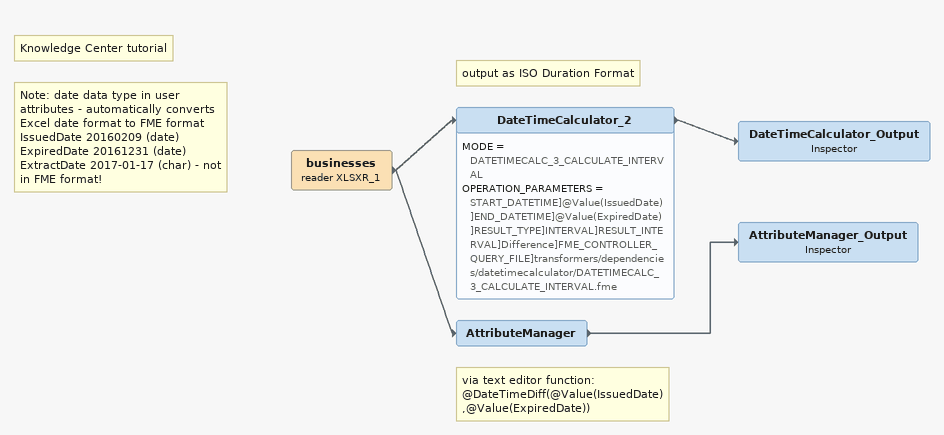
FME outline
Note: Knowledge Center tutorial
Note: Note: date data type in user attributes - automatically converts Excel date format to FME format / IssuedDate 20160209 (date) / ExpiredDate 20161231 (date) / ExtractDate 2017-01-17 (char) - not in FME format!
businesses (reader XLSXR_1)
    -> DateTimeCalculator_2
    -> AttributeManager
Note: output as ISO Duration Format
DateTimeCalculator_2
    MODE = DATETIMECALC_3_CALCULATE_INTERVAL
    OPERATION_PARAMETERS = START_DATETIME]@Value(IssuedDate)]END_DATETIME]@Value(ExpiredDate)]RESULT_TYPE]INTERVAL]RESULT_INTERVAL]Difference]FME_CONTROLLER_QUERY_FILE]transformers/dependencies/datetimecalculator/DATETIMECALC_3_CALCULATE_INTERVAL.fme
    -> DateTimeCalculator_Output
DateTimeCalculator_Output: Inspector
Note: via text editor function: / @DateTimeDiff(@Value(IssuedDate),@Value(ExpiredDate))
AttributeManager
    -> AttributeManager_Output
AttributeManager_Output: Inspector
